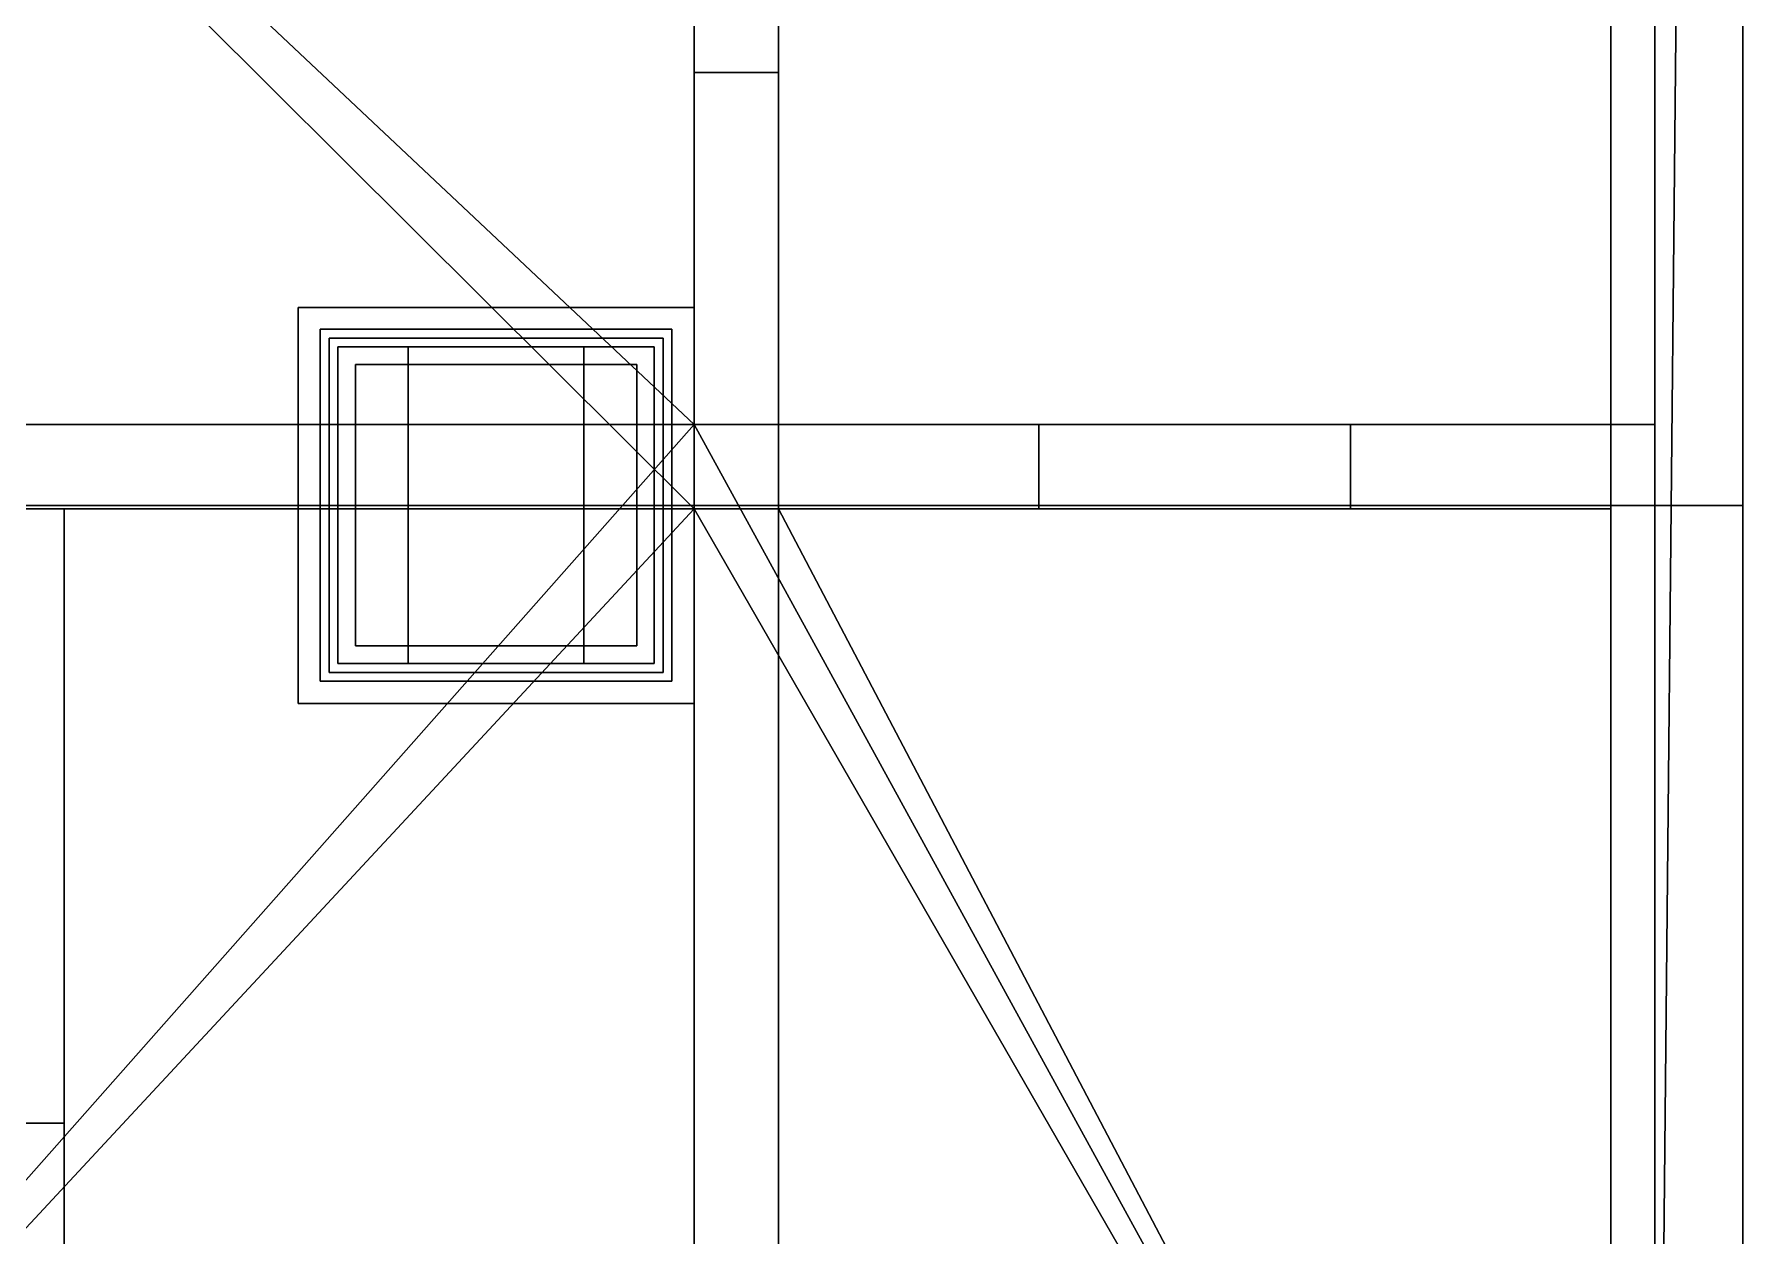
# Model space of a CAD drawing. Extents: x 0 to 7.6, y -0.8 to 10.1.
# Drawn here: x 2.77 to 7.625, y 2.674 to 6.089 of the extents above; entities that cross this region are included whole.
import ezdxf

# ---------------------------------------------------------------- set-up
doc = ezdxf.new("R2010")
doc.units = 0
for name, color, linetype in [('CEILING_FLOOR', 254, 'CONTINUOUS'), ('CHIMNEY', 27, 'CONTINUOUS'), ('ROOF', 27, 'CONTINUOUS'), ('WALL_INSIDE', 254, 'CONTINUOUS'), ('WALL_OUTSIDE', 250, 'CONTINUOUS')]:
    doc.layers.add(name, color=color, linetype=linetype)

msp = doc.modelspace()

# ---------------------------------------------------------------- linework, layer by layer
at = {"layer": 'CEILING_FLOOR'}
for points in [[(0.24, 9.25), (7.375, 9.25), (7.375, 0), (0.24, 0)], [(0.24, 9.25, 0.5), (0.24, 0, 0.5), (7.375, 0, 0.5), (7.375, 9.25, 0.5)], [(0.24, 9.25, 12.5), (7.375, 9.25, 12.5), (7.375, 0.365, 12.5), (0.24, 0.365, 12.5)], [(0.24, 9.25, 13), (0.24, 0.365, 13), (7.375, 0.365, 13), (7.375, 9.25, 13)], [(7.375, 0), (7.375, 9.25), (7.375, 9.25, 0.5), (7.375, 0, 0.5)], [(7.375, 0.365, 12.5), (7.375, 9.25, 12.5), (7.375, 9.25, 13), (7.375, 0.365, 13)], [(4.645, 4.74, 9), (4.645, 9.125, 9), (0.24, 9.125, 9)], [(4.645, 4.74, 9), (0.24, 9.125, 9), (0.24, 0, 9), (7.375, 0, 9)], [(0.24, 0, 8.5), (0.24, 9.125, 8.5), (4.645, 9.125, 8.5), (4.645, 4.74, 8.5)], [(4.645, 4.98, 5), (4.645, 9.125, 5), (0.24, 9.125, 5)], [(4.645, 4.98, 5), (0.24, 9.125, 5), (0.24, 0, 5), (7.375, 0, 5)], [(0.24, 0, 4.5), (0.24, 9.125, 4.5), (4.645, 9.125, 4.5), (4.645, 4.98, 4.5)], [(4.645, 9.125, 8.5), (4.645, 9.125, 9), (4.645, 4.74, 9), (4.645, 4.74, 8.5)], [(4.645, 9.125, 4.5), (4.645, 9.125, 5), (4.645, 4.98, 5), (4.645, 4.98, 4.5)], [(7.375, 0, 4.5), (0.24, 0, 4.5), (4.645, 4.98, 4.5), (7.375, 4.98, 4.5)], [(7.375, 4.98, 5), (4.645, 4.98, 5), (7.375, 0, 5)], [(4.885, 4.98, 4.5), (4.645, 4.98, 4.5), (4.645, 4.98, 5), (7.375, 4.98, 4.5)], [(7.375, 4.98, 4.5), (4.645, 4.98, 5), (4.885, 4.98, 5), (7.375, 4.98, 5)], [(7.375, 4.98, 9), (4.885, 4.98, 9), (4.885, 4.74, 9), (7.375, 0, 9)], [(7.375, 0, 8.5), (4.885, 4.74, 8.5), (4.885, 4.98, 8.5), (7.375, 4.98, 8.5)], [(7.375, 4.98, 8.5), (4.885, 4.98, 8.5), (4.885, 4.98, 9), (7.375, 4.98, 9)], [(4.885, 4.74, 8.5), (4.885, 4.74, 9), (4.885, 4.98, 9), (4.885, 4.98, 8.5)], [(7.375, 4.98, 5), (7.375, 0, 5), (7.375, 0, 4.5), (7.375, 4.98, 4.5)], [(7.375, 4.98, 9), (7.375, 0, 9), (7.375, 0, 8.5), (7.375, 4.98, 8.5)], [(0.24, 0, 8.5), (4.645, 4.74, 8.5), (4.885, 4.74, 8.5), (7.375, 0, 8.5)], [(4.885, 4.74, 9), (4.645, 4.74, 9), (7.375, 0, 9)], [(4.645, 4.74, 8.5), (4.645, 4.74, 9), (4.885, 4.74, 9), (4.885, 4.74, 8.5)]]:
    msp.add_3dface(points, dxfattribs=at)
at = {"layer": 'CHIMNEY'}
for points in [[(3.52, 5.3125, 18.4004), (4.645, 5.3125, 18.4004), (4.645, 4.75, 19.1259), (3.52, 4.75, 19.1259)], [(4.645, 5.3125, 18.4004), (3.52, 5.3125, 18.4004), (3.52, 5.3125, 19.1421), (4.645, 5.3125, 19.1421)], [(4.645, 5.3125, 19.1421), (3.52, 5.3125, 19.1421), (3.52, 4.1875, 19.1421), (4.645, 4.1875, 19.1421)], [(3.52, 4.75, 19.1259), (3.52, 4.1875, 19.1421), (3.52, 5.3125, 19.1421)], [(3.52, 5.3125, 18.4004), (3.52, 4.75, 19.1259), (3.52, 5.3125, 19.1421)], [(4.645, 4.75, 19.1259), (4.645, 5.3125, 19.1421), (4.645, 4.1875, 19.1421)], [(4.645, 5.3125, 18.4004), (4.645, 5.3125, 19.1421), (4.645, 4.75, 19.1259)], [(4.582, 4.2505, 19.1421), (3.583, 4.2505, 19.1421), (3.583, 5.2505, 19.1421), (4.582, 5.2505, 19.1421)], [(3.583, 4.2505, 19.1421), (3.583, 4.2505, 19.2671), (3.583, 5.2505, 19.2671), (3.583, 5.2505, 19.1421)], [(4.582, 5.2505, 19.1421), (3.583, 5.2505, 19.1421), (3.583, 5.2505, 19.2671), (4.582, 5.2505, 19.2671)], [(3.583, 4.2505, 19.2671), (4.582, 4.2505, 19.2671), (4.582, 5.2505, 19.2671), (3.583, 5.2505, 19.2671)], [(4.582, 4.2505, 19.2671), (4.582, 4.2505, 19.1421), (4.582, 5.2505, 19.1421), (4.582, 5.2505, 19.2671)], [(4.557, 4.2755, 19.7321), (3.608, 4.2755, 19.7321), (3.608, 5.2255, 19.7321), (4.557, 5.2255, 19.7321)], [(3.608, 4.2755, 19.7321), (3.608, 4.2755, 19.8321), (3.608, 5.2255, 19.8321), (3.608, 5.2255, 19.7321)], [(4.557, 5.2255, 19.7321), (3.608, 5.2255, 19.7321), (3.608, 5.2255, 19.8321), (4.557, 5.2255, 19.8321)], [(3.608, 4.2755, 19.8321), (4.557, 4.2755, 19.8321), (4.557, 5.2255, 19.8321), (3.608, 5.2255, 19.8321)], [(4.532, 4.3005, 19.2671), (3.633, 4.3005, 19.2671), (3.633, 5.2005, 19.2671), (4.532, 5.2005, 19.2671)], [(3.633, 4.3005, 19.2671), (3.633, 4.3005, 19.7321), (3.633, 5.2005, 19.7321), (3.633, 5.2005, 19.2671)], [(3.633, 5.2005, 19.7321), (3.833, 5.2005, 19.7321), (3.833, 5.2005, 19.4171), (3.633, 5.2005, 19.2671)], [(3.633, 5.2005, 19.2671), (3.833, 5.2005, 19.4171), (4.332, 5.2005, 19.4171), (4.532, 5.2005, 19.2671)], [(3.633, 4.3005, 19.7321), (3.833, 4.3005, 19.7321), (3.833, 5.2005, 19.7321), (3.633, 5.2005, 19.7321)], [(3.833, 4.3005, 19.4171), (4.332, 4.3005, 19.4171), (4.332, 5.2005, 19.4171), (3.833, 5.2005, 19.4171)], [(3.833, 4.3005, 19.7321), (3.833, 4.3005, 19.4171), (3.833, 5.2005, 19.4171), (3.833, 5.2005, 19.7321)], [(4.332, 5.2005, 19.4171), (4.332, 5.2005, 19.7321), (4.532, 5.2005, 19.7321), (4.532, 5.2005, 19.2671)], [(4.332, 4.3005, 19.7321), (4.532, 4.3005, 19.7321), (4.532, 5.2005, 19.7321), (4.332, 5.2005, 19.7321)], [(4.332, 4.3005, 19.4171), (4.332, 4.3005, 19.7321), (4.332, 5.2005, 19.7321), (4.332, 5.2005, 19.4171)], [(4.532, 4.3005, 19.7321), (4.532, 4.3005, 19.2671), (4.532, 5.2005, 19.2671), (4.532, 5.2005, 19.7321)], [(4.557, 4.2755, 19.8321), (4.557, 4.2755, 19.7321), (4.557, 5.2255, 19.7321), (4.557, 5.2255, 19.8321)], [(3.683, 4.3505, 19.9321), (4.482, 4.3505, 19.9321), (4.482, 5.1505, 19.9321), (3.683, 5.1505, 19.9321)], [(3.683, 5.1505, 19.9321), (4.482, 5.1505, 19.9321), (4.482, 5.1505, 19.8321), (3.683, 5.1505, 19.8321)], [(3.683, 4.3505, 19.8321), (3.683, 4.3505, 19.9321), (3.683, 5.1505, 19.9321), (3.683, 5.1505, 19.8321)], [(4.482, 4.3505, 19.8321), (3.683, 4.3505, 19.8321), (3.683, 5.1505, 19.8321), (4.482, 5.1505, 19.8321)], [(4.482, 4.3505, 19.9321), (4.482, 4.3505, 19.8321), (4.482, 5.1505, 19.8321), (4.482, 5.1505, 19.9321)], [(3.52, 4.75, 19.1259), (4.645, 4.75, 19.1259), (4.645, 4.1875, 18.4165), (3.52, 4.1875, 18.4165)], [(3.52, 4.1875, 18.4165), (3.52, 4.1875, 19.1421), (3.52, 4.75, 19.1259)], [(4.645, 4.1875, 18.4165), (4.645, 4.75, 19.1259), (4.645, 4.1875, 19.1421)], [(3.683, 4.3505, 19.9321), (3.683, 4.3505, 19.8321), (4.482, 4.3505, 19.8321), (4.482, 4.3505, 19.9321)], [(4.557, 4.2755, 19.7321), (4.557, 4.2755, 19.8321), (3.608, 4.2755, 19.8321), (3.608, 4.2755, 19.7321)], [(3.833, 4.3005, 19.4171), (3.833, 4.3005, 19.7321), (3.633, 4.3005, 19.7321), (3.633, 4.3005, 19.2671)], [(4.532, 4.3005, 19.2671), (4.332, 4.3005, 19.4171), (3.833, 4.3005, 19.4171), (3.633, 4.3005, 19.2671)], [(4.532, 4.3005, 19.7321), (4.332, 4.3005, 19.7321), (4.332, 4.3005, 19.4171), (4.532, 4.3005, 19.2671)], [(4.582, 4.2505, 19.1421), (4.582, 4.2505, 19.2671), (3.583, 4.2505, 19.2671), (3.583, 4.2505, 19.1421)], [(3.52, 4.1875, 19.1421), (3.52, 4.1875, 18.4165), (4.645, 4.1875, 18.4165), (4.645, 4.1875, 19.1421)]]:
    msp.add_3dface(points, dxfattribs=at)
at = {"layer": 'ROOF'}
for points in [[(7.625, 9.5, 12.796), (7.625, 4.75, 18.9219), (0, 4.75, 18.9219), (0, 9.5, 12.796)], [(7.625, 9.5, 13), (0, 9.5, 13), (0, 4.75, 19.1259), (7.625, 4.75, 19.1259)], [(7.625, 4.75, 18.9219), (7.625, 9.5, 12.796), (7.625, 9.5, 13), (7.625, 4.75, 19.1259)], [(7.625, 0, 12.9342), (0, 0, 12.9342), (0, 4.75, 18.9247), (7.625, 4.75, 18.9247)], [(7.625, 4.75, 18.9247), (0, 4.75, 18.9247), (0, 4.75, 19.1259), (7.625, 4.75, 19.1259)], [(7.625, 0, 13.1354), (7.625, 4.75, 19.1259), (0, 4.75, 19.1259), (0, 0, 13.1354)], [(0, 4.75, 18.9219), (7.625, 4.75, 18.9219), (7.625, 4.75, 19.1259), (0, 4.75, 19.1259)], [(7.625, 0, 12.9342), (7.625, 4.75, 18.9247), (7.625, 4.75, 19.1259), (7.625, 0, 13.1354)]]:
    msp.add_3dface(points, dxfattribs=at)
at = {"layer": 'WALL_INSIDE'}
for points in [[(4.885, 4.98, 5), (4.885, 9.25, 5), (4.645, 9.25, 5), (4.645, 4.98, 5)], [(4.645, 6.865, 3.01), (4.645, 5.98, 3.01), (4.645, 4.98, 5), (4.645, 9.25, 5)], [(4.885, 5.98, 3.01), (4.885, 6.865, 3.01), (4.885, 9.25, 5), (4.885, 4.98, 5)], [(7.25, 4.98, 5), (7.375, 4.98, 5), (7.375, 9.25, 5), (7.25, 9.125, 5)], [(7.375, 9.25, 0.5), (7.375, 0.365, 0.5), (7.25, 0.365, 0.5), (7.25, 9.125, 0.5)], [(7.25, 4.98, 9), (7.375, 4.98, 9), (7.375, 9.25, 9), (7.25, 9.125, 9)], [(7.375, 9.25, 5), (7.375, 0.365, 5), (7.25, 0.365, 5), (7.25, 9.125, 5)], [(7.25, 9.125, 12.5), (7.375, 9.25, 12.5), (7.375, 0.365, 12.5), (7.25, 0.365, 12.5)], [(7.375, 9.25, 9), (7.25, 9.125, 9), (7.25, 0.365, 9), (7.375, 0.365, 9)], [(7.375, 9.25, 5), (7.375, 4.98, 5), (7.375, 4.98, 4.5), (7.375, 9.25, 0.5)], [(7.375, 9.25, 0.5), (7.375, 4.98, 4.5), (7.375, 0.365, 4.5), (7.375, 0.365, 0.5)], [(7.375, 9.25, 9), (7.375, 4.98, 9), (7.375, 4.98, 8.5), (7.375, 9.25, 5)], [(7.375, 9.25, 5), (7.375, 4.98, 8.5), (7.375, 0.365, 8.5), (7.375, 0.365, 5)], [(7.375, 9.25, 12.5), (7.375, 9.25, 9), (7.375, 0.365, 9), (7.375, 0.365, 12.5)], [(4.885, 4.74, 9), (4.885, 9.125, 9), (4.645, 9.125, 9), (4.645, 4.74, 9)], [(4.645, 4.98, 8.5), (4.645, 4.74, 8.5), (4.645, 4.74, 9), (4.645, 9.125, 9)], [(4.645, 6.865, 7.26), (4.645, 5.98, 7.26), (4.645, 4.98, 8.5), (4.645, 9.125, 9)], [(4.885, 4.98, 12.5), (4.885, 9.125, 12.5), (4.645, 9.125, 12.5), (4.645, 4.98, 12.5)], [(4.645, 6.865, 11.26), (4.645, 5.98, 11.26), (4.645, 4.98, 12.5), (4.645, 9.125, 12.5)], [(4.885, 9.125, 9), (4.885, 4.74, 9), (4.885, 4.74, 8.5), (4.885, 4.98, 8.5)], [(4.885, 5.98, 7.26), (4.885, 6.865, 7.26), (4.885, 9.125, 9), (4.885, 4.98, 8.5)], [(4.885, 5.98, 11.26), (4.885, 6.865, 11.26), (4.885, 9.125, 12.5), (4.885, 4.98, 12.5)], [(7.25, 4.98, 4.5), (7.25, 4.98, 5), (7.25, 9.125, 5), (7.25, 9.125, 0.5)], [(7.25, 0.365, 0.5), (7.25, 0.365, 4.5), (7.25, 4.98, 4.5), (7.25, 9.125, 0.5)], [(7.25, 4.98, 8.5), (7.25, 4.98, 9), (7.25, 9.125, 9), (7.25, 9.125, 5)], [(7.25, 0.365, 5), (7.25, 0.365, 8.5), (7.25, 4.98, 8.5), (7.25, 9.125, 5)], [(7.25, 9.125, 9), (7.25, 9.125, 12.5), (7.25, 0.365, 12.5), (7.25, 0.365, 9)], [(4.885, 6.865, 3.01), (4.885, 5.98, 3.01), (4.645, 5.98, 3.01), (4.645, 6.865, 3.01)], [(4.885, 6.865, 7.26), (4.885, 5.98, 7.26), (4.645, 5.98, 7.26), (4.645, 6.865, 7.26)], [(4.885, 6.865, 11.26), (4.885, 5.98, 11.26), (4.645, 5.98, 11.26), (4.645, 6.865, 11.26)], [(4.885, 5.98, 3.01), (4.885, 5.98, 0.5), (4.645, 5.98, 0.5), (4.645, 5.98, 3.01)], [(4.645, 5.98, 0.5), (4.885, 5.98, 0.5), (4.885, 4.98, 0.5), (4.645, 4.98, 0.5)], [(4.645, 4.98, 0.5), (4.645, 4.98, 5), (4.645, 5.98, 3.01), (4.645, 5.98, 0.5)], [(4.885, 5.98, 7.26), (4.885, 5.98, 5), (4.645, 5.98, 5), (4.645, 5.98, 7.26)], [(4.645, 5.98, 5), (4.885, 5.98, 5), (4.885, 4.98, 5), (4.645, 4.98, 5)], [(4.645, 4.98, 5), (4.645, 4.98, 8.5), (4.645, 5.98, 7.26), (4.645, 5.98, 5)], [(4.885, 5.98, 11.26), (4.885, 5.98, 9), (4.645, 5.98, 9), (4.645, 5.98, 11.26)], [(4.645, 5.98, 9), (4.885, 5.98, 9), (4.885, 4.98, 9), (4.645, 4.98, 9)], [(4.645, 4.98, 9), (4.645, 4.98, 12.5), (4.645, 5.98, 11.26), (4.645, 5.98, 9)], [(4.885, 5.98, 0.5), (4.885, 5.98, 3.01), (4.885, 4.98, 5), (4.885, 4.98, 0.5)], [(4.885, 5.98, 5), (4.885, 5.98, 7.26), (4.885, 4.98, 8.5), (4.885, 4.98, 5)], [(4.885, 5.98, 9), (4.885, 5.98, 11.26), (4.885, 4.98, 12.5), (4.885, 4.98, 9)], [(2.365, 4.98, 3.01), (1.48, 4.98, 3.01), (0.365, 4.98, 4.5), (4.645, 4.98, 4.5)], [(0.365, 4.98, 4.5), (0.365, 4.74, 4.5), (4.645, 4.74, 4.5), (4.645, 4.98, 4.5)], [(2.365, 4.98, 7.26), (1.48, 4.98, 7.26), (0.365, 4.98, 8.5), (7.25, 4.98, 8.5)], [(0.365, 4.98, 8.5), (0.365, 4.74, 8.5), (7.25, 4.74, 8.5), (7.25, 4.98, 8.5)], [(2.365, 4.98, 11.26), (1.48, 4.98, 11.26), (0.365, 4.98, 12.5), (7.25, 4.98, 12.5)], [(0.365, 4.98, 12.5), (0.365, 4.74, 12.5), (7.25, 4.74, 12.5), (7.25, 4.98, 12.5)], [(2.365, 4.98, 0.5), (2.365, 4.98, 3.01), (4.645, 4.98, 4.5), (4.645, 4.98, 0.5)], [(4.645, 4.74, 0.5), (2.365, 4.74, 0.5), (2.365, 4.98, 0.5), (4.645, 4.98, 0.5)], [(6.51, 4.98, 7.26), (2.365, 4.98, 7.26), (7.25, 4.98, 8.5)], [(2.365, 4.98, 5), (2.365, 4.98, 7.26), (5.625, 4.98, 7.26), (5.625, 4.98, 5)], [(2.365, 4.74, 5), (2.365, 4.98, 5), (5.625, 4.98, 5), (5.625, 4.74, 5)], [(6.51, 4.98, 11.26), (2.365, 4.98, 11.26), (7.25, 4.98, 12.5)], [(2.365, 4.98, 9), (2.365, 4.98, 11.26), (5.625, 4.98, 11.26), (5.625, 4.98, 9)], [(2.365, 4.74, 9), (2.365, 4.98, 9), (5.625, 4.98, 9), (5.625, 4.74, 9)], [(4.645, 4.98, 5), (4.645, 4.98, 0.5), (4.885, 4.98, 0.5), (4.885, 4.98, 5)], [(4.645, 4.98, 4.5), (4.645, 4.74, 4.5), (4.645, 4.74, 0.5), (4.645, 4.98, 0.5)], [(4.645, 4.74, 8.5), (4.645, 4.98, 8.5), (4.885, 4.98, 8.5), (4.885, 4.74, 8.5)], [(4.645, 4.98, 8.5), (4.645, 4.98, 5), (4.885, 4.98, 5), (4.885, 4.98, 8.5)], [(4.645, 4.98, 12.5), (4.645, 4.98, 9), (4.885, 4.98, 9), (4.885, 4.98, 12.5)], [(4.645, 4.98, 4.5), (4.885, 4.98, 4.5), (4.885, 0.365, 4.5), (4.645, 0.365, 4.5)], [(4.645, 4.98, 0.5), (4.885, 4.98, 0.5), (4.885, 4.98, 4.5), (4.645, 4.98, 4.5)], [(4.645, 4.98, 0.5), (4.645, 4.98, 4.5), (4.645, 0.365, 4.5), (4.645, 0.365, 0.5)], [(4.885, 4.98, 0.5), (4.645, 4.98, 0.5), (4.645, 0.365, 0.5), (4.885, 0.365, 0.5)], [(4.885, 4.98, 4.5), (4.885, 4.98, 0.5), (4.885, 0.365, 0.5), (4.885, 0.365, 4.5)], [(6.51, 4.74, 7.26), (5.625, 4.74, 7.26), (5.625, 4.98, 7.26), (6.51, 4.98, 7.26)], [(5.625, 4.74, 7.26), (5.625, 4.74, 5), (5.625, 4.98, 5), (5.625, 4.98, 7.26)], [(6.51, 4.74, 11.26), (5.625, 4.74, 11.26), (5.625, 4.98, 11.26), (6.51, 4.98, 11.26)], [(5.625, 4.74, 11.26), (5.625, 4.74, 9), (5.625, 4.98, 9), (5.625, 4.98, 11.26)], [(6.51, 4.98, 5), (6.51, 4.98, 7.26), (7.25, 4.98, 8.5), (7.25, 4.98, 5)], [(6.51, 4.98, 5), (7.25, 4.98, 5), (7.25, 4.74, 5), (6.51, 4.74, 5)], [(6.51, 4.74, 5), (6.51, 4.74, 7.26), (6.51, 4.98, 7.26), (6.51, 4.98, 5)], [(6.51, 4.98, 9), (6.51, 4.98, 11.26), (7.25, 4.98, 12.5), (7.25, 4.98, 9)], [(6.51, 4.98, 9), (7.25, 4.98, 9), (7.25, 4.74, 9), (6.51, 4.74, 9)], [(6.51, 4.74, 9), (6.51, 4.74, 11.26), (6.51, 4.98, 11.26), (6.51, 4.98, 9)], [(7.375, 4.98, 4.5), (7.375, 4.98, 5), (7.25, 4.98, 5), (7.25, 4.98, 4.5)], [(7.375, 0.365, 4.5), (7.375, 4.98, 4.5), (7.25, 4.98, 4.5), (7.25, 0.365, 4.5)], [(7.25, 4.74, 5), (7.25, 4.98, 5), (7.25, 4.98, 8.5), (7.25, 4.74, 8.5)], [(7.375, 4.98, 8.5), (7.375, 4.98, 9), (7.25, 4.98, 9), (7.25, 4.98, 8.5)], [(7.375, 0.365, 8.5), (7.375, 4.98, 8.5), (7.25, 4.98, 8.5), (7.25, 0.365, 8.5)], [(7.25, 4.74, 9), (7.25, 4.98, 9), (7.25, 4.98, 12.5), (7.25, 4.74, 12.5)], [(1.48, 4.74, 3.01), (2.365, 4.74, 3.01), (4.645, 4.74, 4.5), (0.365, 4.74, 4.5)], [(5.625, 4.74, 7.26), (6.51, 4.74, 7.26), (7.25, 4.74, 8.5), (0.365, 4.74, 8.5)], [(1.48, 4.74, 7.26), (5.625, 4.74, 7.26), (0.365, 4.74, 8.5)], [(5.625, 4.74, 11.26), (6.51, 4.74, 11.26), (7.25, 4.74, 12.5), (0.365, 4.74, 12.5)], [(1.48, 4.74, 11.26), (5.625, 4.74, 11.26), (0.365, 4.74, 12.5)], [(4.645, 4.74, 0.5), (4.645, 4.74, 4.5), (2.365, 4.74, 3.01), (2.365, 4.74, 0.5)], [(5.625, 4.74, 5), (5.625, 4.74, 7.26), (2.365, 4.74, 7.26), (2.365, 4.74, 5)], [(5.625, 4.74, 9), (5.625, 4.74, 11.26), (2.365, 4.74, 11.26), (2.365, 4.74, 9)], [(2.855, 2.995, 5), (2.615, 2.995, 5), (2.615, 4.74, 5), (2.855, 4.74, 5)], [(2.615, 4.74, 5), (2.615, 4.74, 8.5), (2.855, 4.74, 8.5), (2.855, 4.74, 5)], [(2.615, 4.74, 8.5), (2.615, 0.365, 8.5), (2.855, 0.365, 8.5), (2.855, 4.74, 8.5)], [(2.855, 2.995, 9), (2.615, 2.995, 9), (2.615, 4.74, 9), (2.855, 4.74, 9)], [(2.615, 4.74, 9), (2.615, 4.74, 12.5), (2.855, 4.74, 12.5), (2.855, 4.74, 9)], [(2.615, 4.74, 12.5), (2.615, 0.365, 12.5), (2.855, 0.365, 12.5), (2.855, 4.74, 12.5)], [(2.855, 2.11, 7.26), (2.855, 2.995, 7.26), (2.855, 4.74, 8.5), (2.855, 0.365, 8.5)], [(2.855, 4.74, 5), (2.855, 4.74, 8.5), (2.855, 2.995, 7.26), (2.855, 2.995, 5)], [(2.855, 2.11, 11.26), (2.855, 2.995, 11.26), (2.855, 4.74, 12.5), (2.855, 0.365, 12.5)], [(2.855, 4.74, 9), (2.855, 4.74, 12.5), (2.855, 2.995, 11.26), (2.855, 2.995, 9)], [(4.885, 4.74, 9), (4.645, 4.74, 9), (4.645, 4.74, 8.5), (4.885, 4.74, 8.5)], [(7.25, 4.74, 5), (7.25, 4.74, 8.5), (6.51, 4.74, 7.26), (6.51, 4.74, 5)], [(7.25, 4.74, 9), (7.25, 4.74, 12.5), (6.51, 4.74, 11.26), (6.51, 4.74, 9)], [(2.855, 2.995, 7.26), (2.855, 2.11, 7.26), (2.615, 2.11, 7.26), (2.615, 2.995, 7.26)], [(2.855, 2.995, 5), (2.855, 2.995, 7.26), (2.615, 2.995, 7.26), (2.615, 2.995, 5)], [(2.855, 2.995, 11.26), (2.855, 2.11, 11.26), (2.615, 2.11, 11.26), (2.615, 2.995, 11.26)], [(2.855, 2.995, 9), (2.855, 2.995, 11.26), (2.615, 2.995, 11.26), (2.615, 2.995, 9)]]:
    msp.add_3dface(points, dxfattribs=at)
at = {"layer": 'WALL_OUTSIDE'}
for points in [[(7.375, 9.25), (7.625, 9.5), (7.625, 0), (7.375, 0)], [(7.625, 0, 9), (7.375, 0, 9), (7.375, 9.25, 9), (7.625, 9.5, 9)], [(7.375, 0, 5), (7.625, 0, 5), (7.625, 9.5, 5), (7.375, 9.25, 5)], [(7.625, 9.5), (7.625, 9.5, 5), (7.625, 0, 5), (7.625, 0)], [(7.625, 9.5, 5), (7.625, 9.5, 9), (7.625, 0, 9), (7.625, 0, 5)], [(7.625, 0.0521, 13), (7.625, 0, 12.9342), (7.625, 0, 9), (7.625, 9.5, 9)], [(7.625, 0.0521, 13), (7.625, 9.5, 9), (7.625, 9.5, 12.796), (7.625, 9.3418, 13)], [(7.375, 0.0521, 13), (7.625, 0.0521, 13), (7.625, 9.3418, 13), (7.4668, 9.3418, 13)], [(7.375, 0.0521, 13), (7.4668, 9.3418, 13), (7.375, 9.25, 13)], [(7.375, 4.75, 18.9219), (7.625, 4.75, 18.9219), (7.625, 9.3418, 13), (7.375, 9.3418, 13)], [(7.375, 0.0521, 13), (7.375, 4.75, 18.9219), (7.375, 9.3418, 13)], [(7.625, 0.0521, 13), (7.375, 0.0521, 13), (7.375, 9.3418, 13), (7.625, 9.3418, 13)], [(7.625, 9.3418, 13), (7.625, 4.75, 18.9219), (7.625, 0.0521, 13)], [(7.375, 9.25, 5), (7.375, 9.25), (7.375, 0), (7.375, 0, 5)], [(7.375, 9.25, 9), (7.375, 9.25, 5), (7.375, 0, 5), (7.375, 0, 9)], [(7.375, 0, 12.9342), (7.375, 0.0521, 13), (7.375, 9.25, 13), (7.375, 9.25, 9)], [(7.375, 0, 12.9342), (7.375, 9.25, 9), (7.375, 0, 9)], [(7.375, 4.75, 18.9247), (7.625, 4.75, 18.9247), (7.625, 4.75, 18.9219), (7.375, 4.75, 18.9219)], [(7.625, 0.0521, 13), (7.625, 4.75, 18.9247), (7.375, 4.75, 18.9247), (7.375, 0.0521, 13)], [(7.375, 0.0521, 13), (7.375, 4.75, 18.9247), (7.375, 4.75, 18.9219)], [(7.625, 0.0521, 13), (7.625, 4.75, 18.9219), (7.625, 4.75, 18.9247)]]:
    msp.add_3dface(points, dxfattribs=at)

doc.saveas('drawing.dxf')
